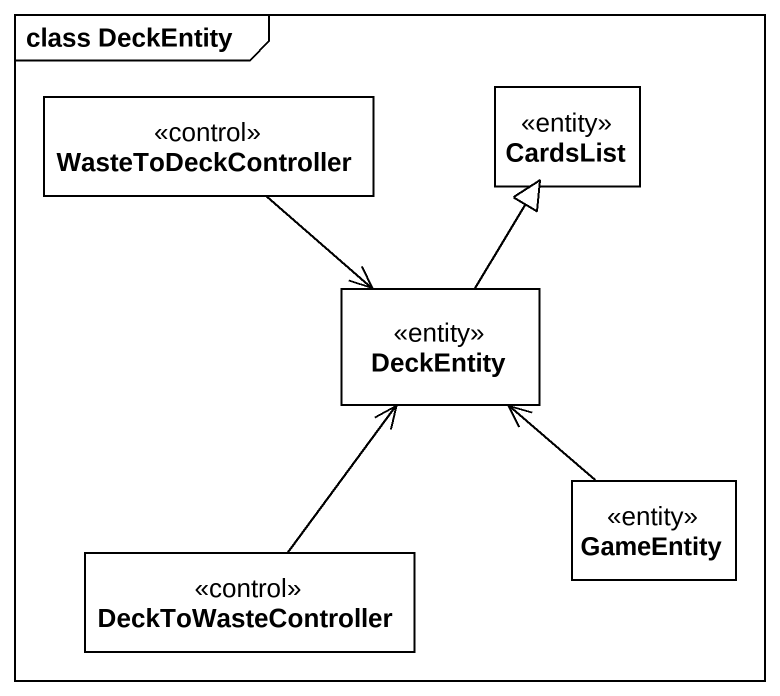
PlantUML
@startuml
mainframe class DeckEntity
hide circle
hide empty members
class WasteToDeckController <<control>>
class CardsList <<entity>>
class DeckEntity <<entity>>
class DeckToWasteController <<control>>
class GameEntity <<entity>>
WasteToDeckController --> DeckEntity
DeckEntity -up-|> CardsList
DeckToWasteController -up-> DeckEntity
GameEntity -up-> DeckEntity
@enduml
